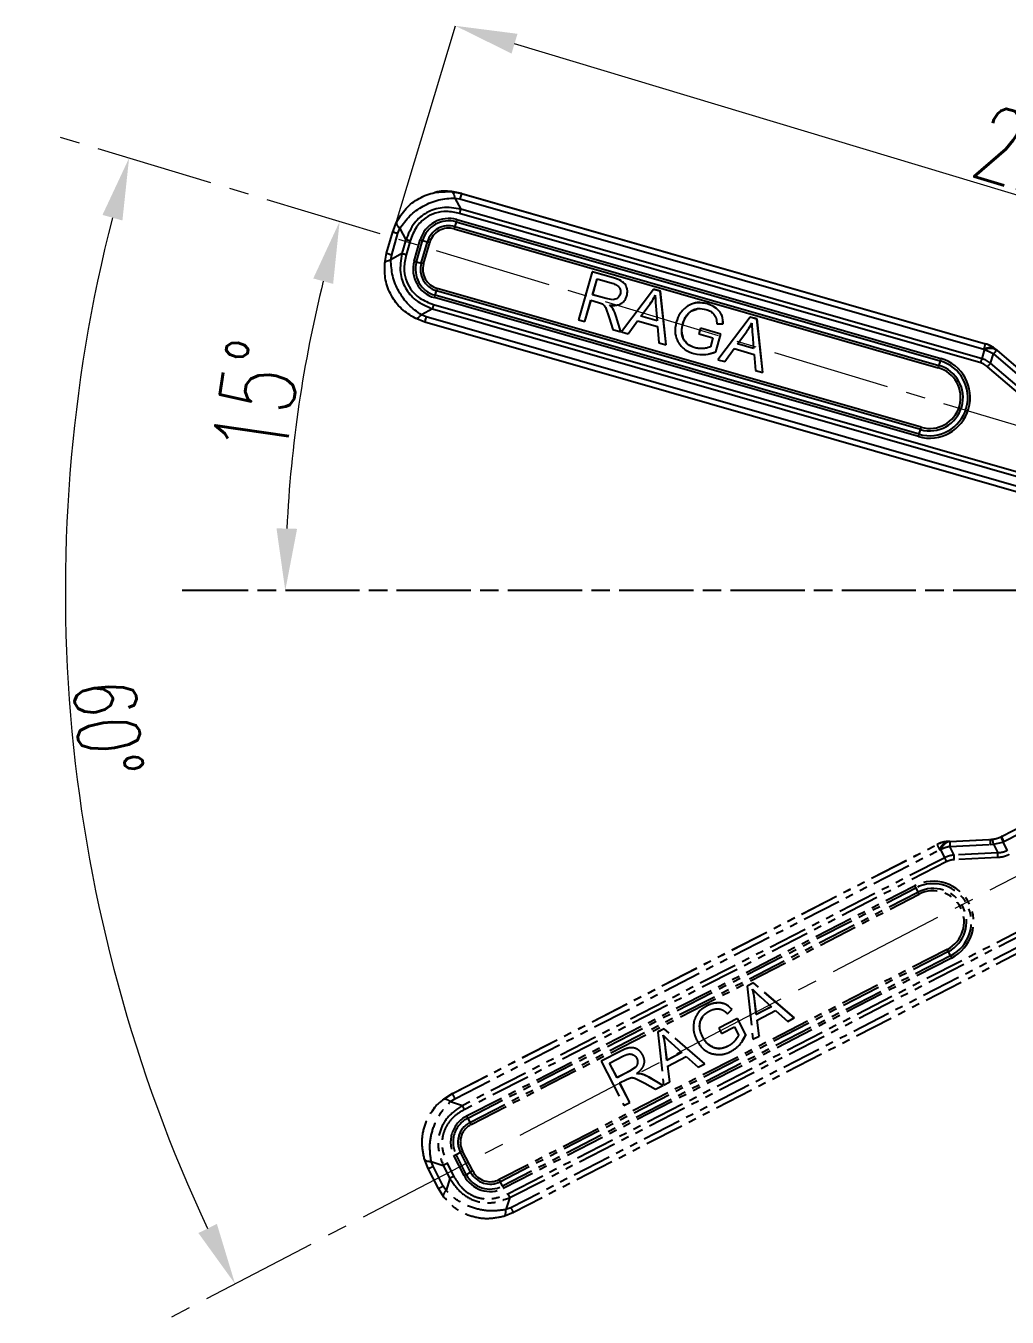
# Model space of a CAD drawing. Header units: millimetres. Extents: x 2451 to 4400, y 944 to 2322.
# Drawn here: x 3942.4 to 4101.1, y 1256 to 1464.7 of the extents above; entities that cross this region are included whole.
import ezdxf

# ---------------------------------------------------------------- set-up
doc = ezdxf.new("R2010")
doc.units = ezdxf.units.MM
for name, pattern in [('AM_ISO08W050', [18, 12, -1.5, 3, -1.5]), ('CENTER2', [28.575, 19.05, -3.175, 3.175, -3.175]), ('PHANTOM', [12.7, 6.35, -1.27, 1.27, -1.27, 1.27, -1.27])]:
    doc.linetypes.add(name, pattern=pattern)
for name, color, linetype, lineweight in [('AM_5', 3, 'Continuous', 25), ('AM_7', 4, 'AM_ISO08W050', 25), ('单点划线', 1, 'CENTER2', 13), ('标注', 3, 'Continuous', 13)]:
    doc.layers.add(name, color=color, linetype=linetype, lineweight=lineweight)
doc.styles.add('SLDTEXTSTYLE1', font='txt.shx', dxfattribs={"width": 0.7, "bigfont": 'gbcbig.shx'})
doc.dimstyles.new('SLDDIMSTYLE12$0', dxfattribs={"dimtxt": 12, "dimasz": 10, "dimexe": 0, "dimexo": 0.0625, "dimgap": 0.875, "dimtad": 1, "dimdec": 1, "dimlfac": 1.8, "dimrnd": 1e-09, "dimzin": 12, "dimdsep": 46, "dimtxsty": 'SLDTEXTSTYLE1', "dimcen": 0.09, "dimdle": 8.16, "dimclrd": 3, "dimclre": 3, "dimadec": 0, "dimazin": 3, "dimtfac": 1, "dimtdec": 1, "dimtofl": 0, "dimtmove": 0, "dimatfit": 3, "dimfxl": 0, "dimfrac": 2, "dimtolj": 1, "dimlwd": 5, "dimlwe": 5, "dimarcsym": 0})
doc.dimstyles.new('SLDDIMSTYLE12$2', dxfattribs={"dimtxt": 12, "dimasz": 10, "dimexe": 0, "dimexo": 0.0625, "dimgap": 0.875, "dimtad": 1, "dimdec": 1, "dimlfac": 1.8, "dimrnd": 1e-09, "dimzin": 12, "dimdsep": 46, "dimtxsty": 'SLDTEXTSTYLE1', "dimcen": 0.09, "dimdle": 8.16, "dimclrd": 3, "dimclre": 3, "dimadec": 0, "dimazin": 3, "dimtfac": 1, "dimtdec": 1, "dimtofl": 0, "dimtmove": 0, "dimatfit": 3, "dimfxl": 0, "dimfrac": 2, "dimtolj": 1, "dimlwd": 5, "dimlwe": 5, "dimarcsym": 0})

# ---------------------------------------------------------------- blocks, each defined once
blk = doc.blocks.new('*D80')
at = {"layer": 'Defpoints', "color": 0, "transparency": 16777216}
for p in [(3947.82, 1446.71), (3948.95, 1381.85), (4191.23, 1373.39), (4191.23, 1373.39), (3965.94, 1255.97)]:
    blk.add_point(p, dxfattribs=at)
at = {"layer": '标注', "color": 3, "linetype": 'Continuous', "lineweight": 5, "transparency": 16777216}
blk.add_arc((4191.23, 1373.39), 242.43, 165.602, 205.1646, dxfattribs=at)
at = {"layer": '标注', "color": 3, "transparency": 16777216}
for points in [[(3954.81, 1434.12), (3958.03, 1433.22), (3959.11, 1443.31)], [(3973.31, 1271.05), (3970.32, 1269.57), (3976.25, 1261.35)]]:
    blk.add_solid(points, dxfattribs=at)
at = {"layer": '标注', "color": 0, "transparency": 16777216, "insert": (3955.72, 1351.2), "char_height": 10, "attachment_point": 5, "rotation": 275.3833, "style": 'SLDTEXTSTYLE1'}
blk.add_mtext('\\A1;60%%D', dxfattribs=at)
blk = doc.blocks.new('*D73')
at = {"layer": 'AM_5', "color": 3, "linetype": 'Continuous', "lineweight": 5, "transparency": 16777216}
blk.add_arc((4191.13, 1373.42), 206.75, 166.0098, 177.2285, dxfattribs=at)
at = {"layer": 'AM_5', "color": 3, "transparency": 16777216}
for points in [[(3988.9, 1423.85), (3992.11, 1422.97), (3993.16, 1433.05)], [(3986.28, 1383.38), (3982.95, 1383.46), (3984.37, 1373.42)]]:
    blk.add_solid(points, dxfattribs=at)
at = {"layer": 'Defpoints', "color": 0, "transparency": 16777216}
for p in [(3947.82, 1446.71), (3988.29, 1413.49), (3967.68, 1373.42), (4191.23, 1373.39), (4194.38, 1373.42)]:
    blk.add_point(p, dxfattribs=at)
at = {"layer": 'AM_5', "color": 0, "transparency": 16777216, "insert": (3979.78, 1404.56), "char_height": 12, "attachment_point": 5, "rotation": 81.6192, "style": 'SLDTEXTSTYLE1'}
blk.add_mtext('\\A1;15%%D', dxfattribs=at)
blk = doc.blocks.new('*D62')
at = {"layer": 'AM_5', "color": 3, "linetype": 'Continuous', "lineweight": 5, "transparency": 16777216}
for p, q in [((4001.86, 1431.43), (4011.88, 1464.68)), ((4191.91, 1410.45), (4021.45, 1461.79))]:
    blk.add_line(p, q, dxfattribs=at)
at = {"layer": 'AM_5', "color": 3, "lineweight": 5, "transparency": 16777216}
blk.add_line((4191.21, 1373.44), (4201.49, 1407.57), dxfattribs=at)
at = {"layer": 'AM_5', "color": 3, "transparency": 16777216}
for points in [[(4021.93, 1463.39), (4020.97, 1460.2), (4011.88, 1464.68)], [(4192.39, 1412.05), (4191.43, 1408.86), (4201.49, 1407.57)]]:
    blk.add_solid(points, dxfattribs=at)
at = {"layer": 'Defpoints', "color": 0, "transparency": 16777216}
for p in [(4011.88, 1464.68), (4001.84, 1431.37), (4191.19, 1373.38)]:
    blk.add_point(p, dxfattribs=at)
at = {"layer": 'AM_5', "color": 0, "transparency": 16777216, "insert": (4106.84, 1443.26), "char_height": 12, "attachment_point": 5, "rotation": 343.2384, "style": 'SLDTEXTSTYLE1'}
blk.add_mtext('\\A1;225', dxfattribs=at)

msp = doc.modelspace()

# ---------------------------------------------------------------- linework, layer by layer
at = {"color": 7, "linetype": 'Continuous', "lineweight": 25}
for p, q in [((4008.542, 1437.722), (4008.509, 1437.715)), ((4011.26, 1437.877), (4012.888, 1437.569)), ((4012.911, 1437.574), (4011.286, 1437.882)), ((4011.798, 1436.852), (4012.776, 1435.049)), ((4011.798, 1436.852), (4012.613, 1436.698)), ((4012.613, 1436.698), (4097.328, 1412.404)), ((4012.911, 1437.574), (4012.888, 1437.569)), ((4012.888, 1437.569), (4097.602, 1413.275)), ((4012.911, 1437.574), (4097.626, 1413.28)), ((4096.859, 1410.186), (4012.574, 1434.356)), ((4097.061, 1410.879), (4012.776, 1435.049)), ((4001.755, 1431.398), (4002.355, 1432.94)), ((4002.594, 1431.145), (4002.893, 1431.915)), ((4002.893, 1431.915), (4003.87, 1430.113)), ((4011.688, 1431.863), (4089.98, 1409.412)), ((4011.995, 1432.984), (4011.794, 1432.238)), ((4011.794, 1432.238), (4090.085, 1409.786)), ((4011.995, 1432.984), (4090.286, 1410.533)), ((4012.1, 1433.358), (4090.391, 1410.907)), ((4000.763, 1427.938), (4001.755, 1431.398)), ((4001.602, 1427.684), (4002.594, 1431.145)), ((4003.87, 1430.113), (4003.226, 1427.864)), ((4004.559, 1429.914), (4003.914, 1427.664)), ((4005.221, 1426.634), (4006.213, 1430.095)), ((4005.598, 1426.527), (4006.59, 1429.988)), ((4006.36, 1426.315), (4007.353, 1429.776)), ((4006.59, 1429.988), (4007.353, 1429.776)), ((4006.737, 1426.208), (4007.729, 1429.669)), ((4000.454, 1426.312), (4000.763, 1427.938)), ((4003.226, 1427.864), (4001.447, 1426.871)), ((4001.447, 1426.871), (4001.602, 1427.684)), ((4005.598, 1426.527), (4006.36, 1426.315)), ((4034.024, 1424.923), (4031.804, 1417.179)), ((4034.042, 1424.926), (4034.024, 1424.923)), ((4037.449, 1423.94), (4034.024, 1424.923)), ((4037.467, 1423.944), (4034.042, 1424.926)), ((4034.07, 1421.219), (4034.804, 1423.779)), ((4034.088, 1421.223), (4034.82, 1423.775)), ((4034.804, 1423.779), (4037.248, 1423.078)), ((4037.467, 1423.944), (4037.449, 1423.94)), ((4038.663, 1423.493), (4038.645, 1423.489)), ((4008.594, 1421.122), (4008.822, 1421.874)), ((4087.113, 1399.423), (4008.822, 1421.874)), ((4087.223, 1399.798), (4008.932, 1422.249)), ((4043.927, 1422.088), (4038.736, 1415.197)), ((4043.945, 1422.092), (4043.927, 1422.088)), ((4045.03, 1421.772), (4043.927, 1422.088)), ((4045.048, 1421.776), (4043.945, 1422.092)), ((4045.048, 1421.776), (4045.03, 1421.772)), ((4045.967, 1413.123), (4045.03, 1421.772)), ((4045.985, 1413.127), (4045.048, 1421.776)), ((4008.357, 1419.649), (4110.423, 1390.38)), ((4086.775, 1398.295), (4008.484, 1420.747)), ((4086.885, 1398.67), (4008.594, 1421.122)), ((4032.828, 1416.885), (4033.814, 1420.327)), ((4032.846, 1416.889), (4033.83, 1420.323)), ((4033.814, 1420.327), (4035.007, 1419.985)), ((4034.088, 1421.223), (4034.07, 1421.219)), ((4036.277, 1420.586), (4034.07, 1421.219)), ((4036.294, 1420.59), (4034.088, 1421.223)), ((4035.007, 1419.985), (4035.654, 1419.734)), ((4036.294, 1420.59), (4036.277, 1420.586)), ((4037.362, 1420.404), (4036.277, 1420.586)), ((4038.1, 1419.563), (4038.118, 1419.567)), ((4041.876, 1417.741), (4043.381, 1419.766)), ((4041.893, 1417.745), (4043.399, 1419.769)), ((4043.399, 1419.769), (4043.381, 1419.766)), ((4044.304, 1419.358), (4044.504, 1416.987)), ((4050.554, 1419.854), (4050.537, 1419.85)), ((4052.664, 1419.729), (4052.646, 1419.725)), ((4006.934, 1416.806), (4005.391, 1417.406)), ((4008.162, 1418.958), (4006.383, 1417.965)), ((4007.155, 1417.665), (4006.383, 1417.965)), ((4109.826, 1388.222), (4007.155, 1417.665)), ((4008.162, 1418.958), (4110.228, 1389.689)), ((4031.804, 1417.179), (4032.828, 1416.885)), ((4036.136, 1419.185), (4036.774, 1417.502)), ((4036.774, 1417.502), (4037.335, 1415.593)), ((4037.895, 1417.726), (4037.877, 1417.722)), ((4038.623, 1415.223), (4037.877, 1417.722)), ((4038.641, 1415.227), (4037.895, 1417.726)), ((4041.893, 1417.745), (4041.876, 1417.741)), ((4044.504, 1416.987), (4041.876, 1417.741)), ((4044.503, 1416.997), (4041.893, 1417.745)), ((4050.107, 1418.624), (4050.089, 1418.62)), ((4050.107, 1418.624), (4050.917, 1418.873)), ((4059.545, 1417.609), (4054.354, 1410.718)), ((4054.571, 1418.575), (4054.553, 1418.571)), ((4059.563, 1417.613), (4059.545, 1417.609)), ((4060.649, 1417.293), (4059.545, 1417.609)), ((4060.667, 1417.297), (4059.563, 1417.613)), ((4060.667, 1417.297), (4060.649, 1417.293)), ((4061.585, 1408.645), (4060.649, 1417.293)), ((4061.603, 1408.648), (4060.667, 1417.297)), ((4109.605, 1387.363), (4006.934, 1416.806)), ((4032.846, 1416.889), (4032.828, 1416.885)), ((4037.335, 1415.593), (4038.623, 1415.223)), ((4038.641, 1415.227), (4038.623, 1415.223)), ((4038.736, 1415.197), (4039.818, 1414.887)), ((4039.818, 1414.887), (4041.346, 1416.99)), ((4039.835, 1414.891), (4041.359, 1416.987)), ((4041.346, 1416.99), (4044.576, 1416.064)), ((4044.576, 1416.064), (4044.811, 1413.455)), ((4048.704, 1416.575), (4048.686, 1416.571)), ((4051.532, 1415.8), (4051.272, 1414.892)), ((4051.55, 1415.804), (4051.532, 1415.8)), ((4054.805, 1414.862), (4051.532, 1415.8)), ((4054.823, 1414.866), (4051.55, 1415.804)), ((4054.153, 1416.534), (4055.156, 1416.526)), ((4055.174, 1416.53), (4055.156, 1416.526)), ((4057.494, 1413.262), (4059, 1415.287)), ((4057.512, 1413.266), (4059.017, 1415.291)), ((4059.017, 1415.291), (4059, 1415.287)), ((4039.835, 1414.891), (4039.818, 1414.887)), ((4044.811, 1413.455), (4045.967, 1413.123)), ((4045.985, 1413.127), (4045.967, 1413.123)), ((4048.798, 1414.061), (4048.78, 1414.057)), ((4051.272, 1414.892), (4053.542, 1414.241)), ((4053.542, 1414.241), (4053.127, 1412.795)), ((4053.983, 1411.996), (4054.805, 1414.862)), ((4054.001, 1411.999), (4054.823, 1414.866)), ((4054.823, 1414.866), (4054.805, 1414.862)), ((4057.512, 1413.266), (4057.494, 1413.262)), ((4060.122, 1412.509), (4057.494, 1413.262)), ((4060.121, 1412.518), (4057.512, 1413.266)), ((4059.922, 1414.879), (4060.122, 1412.509)), ((4097.602, 1413.275), (4097.626, 1413.28)), ((4050.666, 1412.641), (4050.648, 1412.638)), ((4052.177, 1412.551), (4052.159, 1412.547)), ((4052.651, 1412.64), (4052.177, 1412.551)), ((4052.859, 1411.635), (4052.877, 1411.639)), ((4052.864, 1411.686), (4054.001, 1411.999)), ((4054.001, 1411.999), (4053.983, 1411.996)), ((4055.436, 1410.408), (4056.964, 1412.512)), ((4055.454, 1410.412), (4056.977, 1412.508)), ((4056.964, 1412.512), (4060.194, 1411.585)), ((4060.194, 1411.585), (4060.429, 1408.976)), ((4097.061, 1410.879), (4097.479, 1412.274)), ((4097.328, 1412.404), (4097.479, 1412.274)), ((4098.454, 1410.152), (4098.9, 1411.642)), ((4098.9, 1411.642), (4103.877, 1407.396)), ((4099.282, 1412.373), (4099.306, 1412.378)), ((4099.282, 1412.373), (4099.433, 1412.243)), ((4099.444, 1412.262), (4099.291, 1412.391)), ((4099.306, 1412.378), (4099.459, 1412.249)), ((4099.433, 1412.243), (4104.41, 1407.998)), ((4099.459, 1412.249), (4104.437, 1408.003)), ((4054.354, 1410.718), (4055.436, 1410.408)), ((4055.454, 1410.412), (4055.436, 1410.408)), ((4060.429, 1408.976), (4061.585, 1408.645)), ((4090.286, 1410.533), (4090.085, 1409.786)), ((4103.335, 1405.007), (4097.967, 1409.586)), ((4103.821, 1405.574), (4098.454, 1410.152)), ((4061.603, 1408.648), (4061.585, 1408.645)), ((4086.885, 1398.67), (4087.113, 1399.423))]:
    msp.add_line(p, q, dxfattribs=at)
at = {"color": 7, "linetype": 'PHANTOM', "lineweight": 25}
for p, q in [((4100.209, 1333.655), (4108.052, 1337.682)), ((4100.223, 1333.675), (4108.066, 1337.703)), ((4100.605, 1332.832), (4108.448, 1336.859)), ((4100.224, 1333.676), (4100.141, 1333.634)), ((4100.142, 1333.635), (4100.223, 1333.675)), ((4100.209, 1333.655), (4100.223, 1333.675)), ((4011.393, 1292.097), (4089.79, 1332.352)), ((4011.406, 1292.116), (4089.804, 1332.372)), ((4089.79, 1332.352), (4089.804, 1332.372)), ((4091.827, 1332.874), (4091.627, 1332.863)), ((4091.633, 1332.844), (4091.646, 1332.864)), ((4091.633, 1332.844), (4091.832, 1332.853)), ((4091.646, 1332.864), (4091.847, 1332.875)), ((4091.832, 1332.853), (4098.366, 1333.163)), ((4091.847, 1332.875), (4098.382, 1333.184)), ((4091.854, 1332.049), (4098.389, 1332.359)), ((4092.548, 1330.657), (4091.854, 1332.049)), ((4098.366, 1333.163), (4098.382, 1333.184)), ((4098.382, 1333.184), (4098.634, 1333.203)), ((4098.389, 1332.359), (4098.894, 1332.397)), ((4098.894, 1332.397), (4100.442, 1332.751)), ((4098.894, 1332.397), (4099.595, 1330.992)), ((4100.442, 1332.751), (4100.605, 1332.832)), ((4100.442, 1332.751), (4101.13, 1331.371)), ((4011.788, 1291.273), (4090.186, 1331.529)), ((4091.035, 1330.234), (4013.035, 1290.183)), ((4091.362, 1329.591), (4013.362, 1289.539)), ((4090.186, 1331.529), (4090.385, 1331.538)), ((4091.035, 1330.234), (4090.385, 1331.538)), ((4099.595, 1330.992), (4092.548, 1330.657)), ((4099.628, 1330.246), (4092.581, 1329.912)), ((4013.7, 1288.487), (4086.153, 1325.691)), ((4013.879, 1288.142), (4086.332, 1325.346)), ((4086.332, 1325.346), (4086.696, 1324.664)), ((4014.243, 1287.46), (4086.696, 1324.664)), ((4014.422, 1287.116), (4086.875, 1324.319)), ((4020.351, 1275.929), (4114.806, 1324.43)), ((4020.682, 1275.292), (4115.137, 1323.793)), ((4115.848, 1322.449), (4020.833, 1273.66)), ((4116.275, 1321.671), (4021.259, 1272.882)), ((4091.444, 1315.422), (4018.991, 1278.218)), ((4091.621, 1315.073), (4019.168, 1277.87)), ((4091.969, 1314.369), (4091.621, 1315.073)), ((4091.969, 1314.369), (4019.516, 1277.165)), ((4092.146, 1314.02), (4019.693, 1276.817)), ((4060.094, 1309.995), (4059.073, 1309.47)), ((4059.084, 1309.485), (4059.073, 1309.47)), ((4059.073, 1309.47), (4060.003, 1300.892)), ((4060.105, 1310.01), (4059.084, 1309.485)), ((4060.105, 1310.01), (4060.094, 1309.995)), ((4066.695, 1304.329), (4060.094, 1309.995)), ((4066.706, 1304.344), (4060.105, 1310.01)), ((4054.786, 1306.77), (4054.775, 1306.755)), ((4060.275, 1307.418), (4060.265, 1307.403)), ((4060.552, 1304.896), (4060.265, 1307.403)), ((4060.562, 1304.911), (4060.275, 1307.418)), ((4061.216, 1307.737), (4062.985, 1306.145)), ((4050.981, 1304.955), (4050.971, 1304.94)), ((4051.496, 1303.751), (4051.917, 1304.487)), ((4052.605, 1306.307), (4052.595, 1306.292)), ((4055.878, 1304.996), (4056.614, 1305.677)), ((4056.625, 1305.692), (4056.614, 1305.677)), ((4062.985, 1306.145), (4060.552, 1304.896)), ((4060.562, 1304.911), (4060.552, 1304.896)), ((4062.978, 1306.152), (4060.562, 1304.911)), ((4060.68, 1303.987), (4063.669, 1305.522)), ((4063.669, 1305.522), (4065.625, 1303.779)), ((4045.641, 1302.573), (4044.62, 1302.049)), ((4045.651, 1302.588), (4044.63, 1302.064)), ((4045.651, 1302.588), (4045.641, 1302.573)), ((4052.242, 1296.907), (4045.641, 1302.573)), ((4052.252, 1296.922), (4045.651, 1302.588)), ((4051.496, 1303.751), (4051.486, 1303.736)), ((4057.497, 1304.223), (4054.468, 1302.668)), ((4054.479, 1302.683), (4054.468, 1302.668)), ((4054.468, 1302.668), (4054.9, 1301.827)), ((4057.507, 1304.238), (4054.479, 1302.683)), ((4054.9, 1301.827), (4057, 1302.906)), ((4057, 1302.906), (4057.688, 1301.568)), ((4057.507, 1304.238), (4057.497, 1304.223)), ((4058.859, 1301.57), (4057.497, 1304.223)), ((4058.869, 1301.585), (4057.507, 1304.238)), ((4061.005, 1301.407), (4060.68, 1303.987)), ((4061.015, 1301.422), (4060.691, 1303.993)), ((4065.625, 1303.779), (4066.695, 1304.329)), ((4066.706, 1304.344), (4066.695, 1304.329)), ((4044.63, 1302.064), (4044.62, 1302.049)), ((4044.62, 1302.049), (4045.55, 1293.471)), ((4046.763, 1300.316), (4048.531, 1298.724)), ((4051.876, 1301.297), (4051.865, 1301.282)), ((4057.162, 1300.739), (4057.151, 1300.724)), ((4057.447, 1301.129), (4057.162, 1300.739)), ((4058.255, 1300.579), (4058.869, 1301.585)), ((4058.286, 1300.539), (4058.297, 1300.554)), ((4058.869, 1301.585), (4058.859, 1301.57)), ((4060.003, 1300.892), (4061.005, 1301.407)), ((4061.015, 1301.422), (4061.005, 1301.407)), ((4038.629, 1298.966), (4035.459, 1297.339)), ((4038.639, 1298.981), (4035.469, 1297.354)), ((4036.81, 1297.039), (4039.072, 1298.2)), ((4038.639, 1298.981), (4038.629, 1298.966)), ((4039.82, 1299.47), (4039.81, 1299.455)), ((4045.822, 1299.996), (4045.811, 1299.981)), ((4046.098, 1297.475), (4045.811, 1299.981)), ((4046.109, 1297.49), (4045.822, 1299.996)), ((4048.531, 1298.724), (4046.098, 1297.475)), ((4048.524, 1298.73), (4046.109, 1297.49)), ((4053.665, 1299.529), (4053.654, 1299.514)), ((4055.998, 1299.772), (4055.988, 1299.757)), ((4035.469, 1297.354), (4035.459, 1297.339)), ((4035.459, 1297.339), (4039.139, 1290.173)), ((4038.027, 1294.67), (4036.81, 1297.039)), ((4038.037, 1294.685), (4036.825, 1297.046)), ((4040.985, 1296.328), (4040.069, 1295.718)), ((4042.099, 1296.22), (4042.109, 1296.235)), ((4046.109, 1297.49), (4046.098, 1297.475)), ((4046.226, 1296.565), (4049.215, 1298.1)), ((4046.551, 1293.985), (4046.226, 1296.565)), ((4046.561, 1294), (4046.238, 1296.571)), ((4049.215, 1298.1), (4051.172, 1296.358)), ((4051.172, 1296.358), (4052.242, 1296.907)), ((4052.252, 1296.922), (4052.242, 1296.907)), ((4040.069, 1295.718), (4038.027, 1294.67)), ((4038.037, 1294.685), (4038.027, 1294.67)), ((4040.079, 1295.733), (4038.037, 1294.685)), ((4038.451, 1293.844), (4039.555, 1294.411)), ((4039.555, 1294.411), (4040.198, 1294.671)), ((4040.079, 1295.733), (4040.069, 1295.718)), ((4040.925, 1294.6), (4042.543, 1293.809)), ((4043.206, 1294.74), (4043.196, 1294.725)), ((4045.45, 1293.413), (4043.196, 1294.725)), ((4045.46, 1293.428), (4043.206, 1294.74)), ((4045.55, 1293.471), (4046.551, 1293.985)), ((4046.561, 1294), (4046.551, 1293.985)), ((4009.995, 1291.207), (4011.392, 1292.096)), ((4011.406, 1292.116), (4010.01, 1291.229)), ((4011.406, 1292.116), (4011.392, 1292.096)), ((4040.086, 1290.659), (4038.451, 1293.844)), ((4040.097, 1290.674), (4038.465, 1293.851)), ((4042.543, 1293.809), (4044.258, 1292.801)), ((4044.258, 1292.801), (4045.45, 1293.413)), ((4045.46, 1293.428), (4045.45, 1293.413)), ((4011.089, 1290.828), (4011.788, 1291.273)), ((4011.089, 1290.828), (4013.035, 1290.183)), ((4039.139, 1290.173), (4040.086, 1290.659)), ((4040.097, 1290.674), (4040.086, 1290.659)), ((4008.118, 1289.234), (4008.099, 1289.207)), ((4013.879, 1288.142), (4014.243, 1287.46)), ((4007.497, 1279.979), (4006.879, 1281.514)), ((4013.284, 1278.877), (4011.64, 1282.079)), ((4011.988, 1282.259), (4012.689, 1282.626)), ((4013.632, 1279.057), (4011.988, 1282.259)), ((4014.334, 1279.424), (4012.689, 1282.626)), ((4014.681, 1279.604), (4013.037, 1282.806)), ((4009.142, 1276.777), (4007.497, 1279.979)), ((4007.973, 1281.135), (4009.919, 1280.489)), ((4008.282, 1280.368), (4007.973, 1281.135)), ((4009.927, 1277.165), (4008.282, 1280.368)), ((4009.919, 1280.489), (4010.988, 1278.408)), ((4010.558, 1280.815), (4011.627, 1278.734)), ((4013.632, 1279.057), (4014.334, 1279.424)), ((4010.988, 1278.408), (4010.37, 1276.466)), ((4019.516, 1277.165), (4019.168, 1277.87)), ((4010.029, 1275.38), (4009.142, 1276.777)), ((4010.37, 1276.466), (4009.927, 1277.165)), ((4020.682, 1275.292), (4020.064, 1273.35)), ((4020.833, 1273.66), (4020.064, 1273.35)), ((4021.259, 1272.882), (4019.723, 1272.264))]:
    msp.add_line(p, q, dxfattribs=at)
at = {"color": 7, "linetype": 'Continuous', "lineweight": 25}
for centre, radius, start, end in [((4010.788, 1428.783), 4.759, 73.99917, 164.00247), ((4010.79, 1428.783), 4.37, 73.99917, 164.00247), ((4010.804, 1428.786), 3.59, 73.99917, 164.00247), ((4010.806, 1428.787), 3.201, 73.99917, 164.00247), ((3983.633, 1439.952), 29.199, 343.91719, 344.67981), ((4040.154, 1425.27), 29.197, 163.9172, 164.67984), ((4021.68, 1483.878), 55.963, 253.95603, 254.35706), ((3992.262, 1375.882), 55.967, 73.95602, 74.35704), ((4009.796, 1425.322), 4.76, 164.00083, 253.99752), ((4020.688, 1480.418), 55.963, 253.95603, 254.35706), ((4009.799, 1425.323), 4.37, 164.00075, 253.99756), ((4009.812, 1425.326), 3.591, 164.00075, 253.99757), ((3991.269, 1372.422), 55.967, 73.95602, 74.35704), ((4009.814, 1425.326), 3.201, 164.00056, 253.99766), ((3980.357, 1430.398), 29.714, 343.32882, 344.08236), ((4037.059, 1412.598), 29.714, 163.32881, 164.08236), ((4109.869, 1408.925), 13.015, 160.47239, 164.49357), ((4096.362, 1408.95), 4.5, 49.53467, 73.99864), ((4096.386, 1408.955), 4.5, 49.53467, 73.99864), ((4088.583, 1404.601), 6.56, 254.00246, 74), ((4118.446, 1402.818), 29.198, 163.91719, 164.67983), ((4098.278, 1410.725), 1.93, 58.66161, 119.51448), ((4098.43, 1410.595), 1.93, 58.66153, 119.51425), ((4095.954, 1406.937), 5.55, 57.94933, 74.06129), ((4111.136, 1401.323), 16.006, 136.98242, 139.86093), ((4088.585, 1404.601), 6.17, 254.00238, 74.00008), ((4088.599, 1404.604), 5.391, 254.00253, 73.99993), ((4088.601, 1404.605), 5.001, 254.00255, 73.99991), ((4061.924, 1417.501), 29.198, 343.91719, 344.67983), ((4115.349, 1390.147), 29.713, 163.32879, 164.08235), ((4058.648, 1407.947), 29.715, 343.32883, 344.08237)]:
    msp.add_arc(centre, radius, start, end, dxfattribs=at)
at = {"color": 7, "linetype": 'PHANTOM', "lineweight": 25}
for centre, radius, start, end in [((4112.131, 1338.877), 13.015, 203.65317, 207.67445), ((4091.846, 1328.349), 4.5, 92.71551, 117.17948), ((4101.712, 1337.574), 13.015, 203.65323, 207.67441), ((4091.86, 1328.369), 4.5, 92.71551, 117.17948), ((4092.029, 1330.955), 1.93, 101.84245, 162.69532), ((4092.228, 1330.964), 1.93, 101.84237, 162.69509), ((4092.926, 1326.603), 5.55, 101.13017, 117.24213), ((4107.838, 1332.898), 16.006, 180.16327, 183.04177), ((4114.372, 1333.208), 16.006, 180.16315, 183.04177), ((4089.149, 1319.855), 6.56, 297.1833, 117.18084), ((4112.146, 1338.991), 29.198, 207.09803, 207.86067), ((4089.151, 1319.857), 6.17, 297.18322, 117.18092), ((4089.158, 1319.868), 5.391, 297.18337, 117.18077), ((4060.883, 1311.019), 29.198, 27.09803, 27.86067), ((4089.16, 1319.87), 5.001, 297.18339, 117.18075), ((4065.031, 1301.81), 29.715, 26.50967, 27.26321), ((4118.558, 1327.631), 29.713, 206.50963, 207.26319), ((4015.874, 1284.253), 4.759, 117.18001, 207.18331), ((4015.875, 1284.255), 4.37, 117.18001, 207.18331), ((4039.691, 1301.787), 29.197, 207.09805, 207.86068), ((4015.883, 1284.266), 3.59, 117.18001, 207.18331), ((4015.884, 1284.268), 3.201, 117.18001, 207.18331), ((3988.429, 1273.815), 29.199, 27.09803, 27.86065), ((3986.114, 1331.882), 55.963, 297.13687, 297.5379), ((4038.564, 1233), 55.967, 117.13686, 117.53788), ((4040.209, 1229.798), 55.967, 117.13686, 117.53788), ((4017.528, 1281.064), 3.591, 207.18159, 297.17841), ((4017.529, 1281.066), 3.201, 207.1814, 297.1785), ((3987.759, 1328.679), 55.963, 297.13687, 297.5379), ((4017.519, 1281.051), 4.76, 207.18167, 297.17837), ((4017.52, 1281.053), 4.37, 207.18159, 297.1784), ((3992.578, 1264.607), 29.714, 26.50966, 27.2632), ((4046.106, 1290.428), 29.714, 206.50966, 207.26321)]:
    msp.add_arc(centre, radius, start, end, dxfattribs=at)
at = {"color": 7, "linetype": 'Continuous', "lineweight": 25}
for points, knots in [([(4011.286, 1437.882), (4010.363, 1437.963), (4009.422, 1438.045), (4008.56, 1437.721), (4008.543, 1437.715)], [0, 0, 0, 0, 0.9811751, 1, 1, 1, 1]), ([(4002.355, 1432.94), (4002.828, 1433.713), (4003.77, 1435.253), (4005.98, 1436.894), (4008.544, 1437.899), (4010.352, 1437.884), (4011.26, 1437.877)], [0, 0, 0, 0, 0.2509207, 0.5000162, 0.7490448, 1, 1, 1, 1]), ([(4002.893, 1431.915), (4003.398, 1432.627), (4004.405, 1434.044), (4006.641, 1435.634), (4009.179, 1436.69), (4010.923, 1436.798), (4011.798, 1436.852)], [0, 0, 0, 0, 0.2509209, 0.5000162, 0.7490448, 1, 1, 1, 1]), ([(4011.26, 1437.877), (4011.37, 1437.821), (4011.59, 1437.71), (4011.729, 1437.138), (4011.798, 1436.852)], [0, 0, 0, 0, 0.5000005, 1, 1, 1, 1]), ([(4012.776, 1435.049), (4011.758, 1435.214), (4009.873, 1435.519), (4007.174, 1434.629), (4005.002, 1432.81), (4004.266, 1431.056), (4003.87, 1430.113)], [0, 0, 0, 0, 0.2702915, 0.5008839, 0.7316205, 1, 1, 1, 1]), ([(4012.574, 1434.356), (4011.87, 1434.506), (4010.56, 1434.785), (4008.639, 1434.499), (4006.92, 1433.666), (4005.393, 1432.135), (4004.851, 1430.692), (4004.559, 1429.914)], [0, 0, 0, 0, 0.2085412, 0.3881399, 0.5544367, 0.759769, 1, 1, 1, 1]), ([(4002.355, 1432.94), (4002.335, 1432.814), (4002.296, 1432.56), (4002.693, 1432.131), (4002.893, 1431.915)], [0, 0, 0, 0, 0.49686735, 1, 1, 1, 1]), ([(4003.226, 1427.864), (4003.061, 1426.845), (4002.755, 1424.959), (4003.646, 1422.26), (4005.466, 1420.089), (4007.219, 1419.353), (4008.162, 1418.958)], [0, 0, 0, 0, 0.2705363, 0.5011773, 0.7319034, 1, 1, 1, 1]), ([(4003.914, 1427.664), (4003.764, 1426.96), (4003.485, 1425.649), (4003.772, 1423.728), (4004.606, 1422.008), (4006.136, 1420.482), (4007.579, 1419.941), (4008.357, 1419.649)], [0, 0, 0, 0, 0.20872371, 0.38836947, 0.55468562, 0.75997191, 1, 1, 1, 1]), ([(4005.391, 1417.406), (4004.617, 1417.88), (4003.074, 1418.824), (4001.433, 1421.034), (4000.428, 1423.597), (4000.446, 1425.405), (4000.454, 1426.312)], [0, 0, 0, 0, 0.2509467, 0.4999848, 0.7490685, 1, 1, 1, 1]), ([(4000.454, 1426.312), (4000.504, 1426.426), (4000.603, 1426.653), (4001.166, 1426.798), (4001.447, 1426.871)], [0, 0, 0, 0, 0.50000085, 1, 1, 1, 1]), ([(4006.383, 1417.965), (4005.669, 1418.473), (4004.245, 1419.484), (4002.652, 1421.721), (4001.599, 1424.257), (4001.498, 1425.998), (4001.447, 1426.871)], [0, 0, 0, 0, 0.2509467, 0.4999847, 0.7490684, 1, 1, 1, 1]), ([(4038.645, 1423.489), (4038.456, 1423.577), (4038.069, 1423.758), (4037.659, 1423.878), (4037.449, 1423.94)], [0, 0, 0, 0, 0.4889255, 1, 1, 1, 1]), ([(4038.663, 1423.493), (4038.474, 1423.581), (4038.087, 1423.762), (4037.677, 1423.882), (4037.467, 1423.944)], [0, 0, 0, 0, 0.4889255, 1, 1, 1, 1]), ([(4039.318, 1422.911), (4039.209, 1423.038), (4039.014, 1423.265), (4038.758, 1423.42), (4038.645, 1423.489)], [0, 0, 0, 0, 0.5575462, 1, 1, 1, 1]), ([(4037.248, 1423.078), (4037.495, 1422.995), (4037.854, 1422.873), (4038.249, 1422.589), (4038.373, 1422.407), (4038.431, 1422.322)], [0, 0, 0, 0, 0.5431864, 0.7867589, 1, 1, 1, 1]), ([(4038.553, 1421.333), (4038.505, 1421.203), (4038.409, 1420.944), (4038.202, 1420.76), (4038.1, 1420.669)], [0, 0, 0, 0, 0.5017512, 1, 1, 1, 1]), ([(4038.431, 1422.322), (4038.5, 1422.161), (4038.602, 1421.924), (4038.609, 1421.579), (4038.571, 1421.416), (4038.553, 1421.333)], [0, 0, 0, 0, 0.508701, 0.7517829, 1, 1, 1, 1]), ([(4039.673, 1422.052), (4039.635, 1422.229), (4039.569, 1422.538), (4039.393, 1422.8), (4039.318, 1422.911)], [0, 0, 0, 0, 0.5738958, 1, 1, 1, 1]), ([(4039.61, 1421.036), (4039.652, 1421.226), (4039.727, 1421.562), (4039.689, 1421.903), (4039.673, 1422.052)], [0, 0, 0, 0, 0.5655054, 1, 1, 1, 1]), ([(4035.654, 1419.734), (4035.734, 1419.67), (4035.927, 1419.517), (4036.059, 1419.308), (4036.136, 1419.185)], [0, 0, 0, 0, 0.4142729, 1, 1, 1, 1]), ([(4036.823, 1419.544), (4037.085, 1419.519), (4037.57, 1419.472), (4038.257, 1419.572), (4038.86, 1419.841), (4039.357, 1420.339), (4039.523, 1420.796), (4039.61, 1421.036)], [0, 0, 0, 0, 0.2248507, 0.4169148, 0.5876668, 0.7832367, 1, 1, 1, 1]), ([(4037.877, 1417.722), (4037.738, 1418.156), (4037.516, 1418.845), (4037.011, 1419.355), (4036.823, 1419.544)], [0, 0, 0, 0, 0.628575, 1, 1, 1, 1]), ([(4037.895, 1417.726), (4037.756, 1418.16), (4037.534, 1418.849), (4037.029, 1419.359), (4036.841, 1419.548)], [0, 0, 0, 0, 0.628575, 1, 1, 1, 1]), ([(4038.1, 1420.669), (4037.987, 1420.596), (4037.762, 1420.449), (4037.495, 1420.419), (4037.362, 1420.404)], [0, 0, 0, 0, 0.50112496, 1, 1, 1, 1]), ([(4043.381, 1419.766), (4043.546, 1420.003), (4043.851, 1420.44), (4044.098, 1420.911), (4044.212, 1421.127)], [0, 0, 0, 0, 0.5419592, 1, 1, 1, 1]), ([(4043.399, 1419.769), (4043.564, 1420.006), (4043.869, 1420.443), (4044.116, 1420.915), (4044.229, 1421.131)], [0, 0, 0, 0, 0.5419592, 1, 1, 1, 1]), ([(4044.212, 1421.127), (4044.219, 1420.838), (4044.234, 1420.248), (4044.28, 1419.659), (4044.304, 1419.358)], [0, 0, 0, 0, 0.4886907, 1, 1, 1, 1]), ([(4049.46, 1419.411), (4049, 1419.033), (4048.145, 1418.331), (4047.784, 1417.29), (4047.617, 1416.809)], [0, 0, 0, 0, 0.5381648, 1, 1, 1, 1]), ([(4052.646, 1419.725), (4052.317, 1419.802), (4051.69, 1419.949), (4050.571, 1419.938), (4049.876, 1419.608), (4049.46, 1419.411)], [0, 0, 0, 0, 0.308178, 0.5862676, 1, 1, 1, 1]), ([(4052.664, 1419.729), (4052.336, 1419.8), (4051.713, 1419.936), (4050.974, 1419.986), (4050.629, 1419.846), (4050.567, 1419.821)], [0, 0, 0, 0, 0.4764978, 0.9064737, 1, 1, 1, 1]), ([(4054.553, 1418.571), (4054.259, 1418.849), (4053.706, 1419.373), (4052.984, 1419.613), (4052.646, 1419.725)], [0, 0, 0, 0, 0.5318982, 1, 1, 1, 1]), ([(4054.571, 1418.575), (4054.277, 1418.853), (4053.724, 1419.377), (4053.002, 1419.617), (4052.664, 1419.729)], [0, 0, 0, 0, 0.53189815, 1, 1, 1, 1]), ([(4005.391, 1417.406), (4005.511, 1417.39), (4005.754, 1417.359), (4006.172, 1417.762), (4006.383, 1417.965)], [0, 0, 0, 0, 0.4968674, 1, 1, 1, 1]), ([(4048.686, 1416.571), (4048.84, 1417), (4049.063, 1417.619), (4049.608, 1418.281), (4049.931, 1418.509), (4050.089, 1418.62)], [0, 0, 0, 0, 0.5344662, 0.7714045, 1, 1, 1, 1]), ([(4048.704, 1416.575), (4048.872, 1417.059), (4049.157, 1417.878), (4049.832, 1418.408), (4050.107, 1418.624)], [0, 0, 0, 0, 0.5921782, 1, 1, 1, 1]), ([(4050.089, 1418.62), (4050.258, 1418.71), (4050.597, 1418.888), (4051.391, 1419.054), (4051.994, 1418.934), (4052.407, 1418.851)], [0, 0, 0, 0, 0.2394886, 0.4785859, 1, 1, 1, 1]), ([(4052.407, 1418.851), (4052.659, 1418.763), (4053.149, 1418.592), (4053.52, 1418.23), (4053.702, 1418.054)], [0, 0, 0, 0, 0.512975, 1, 1, 1, 1]), ([(4053.702, 1418.054), (4053.777, 1417.954), (4053.931, 1417.752), (4054.136, 1417.243), (4054.146, 1416.824), (4054.153, 1416.534)], [0, 0, 0, 0, 0.23103556, 0.46846759, 1, 1, 1, 1]), ([(4055.156, 1416.526), (4055.152, 1416.96), (4055.144, 1417.705), (4054.728, 1418.315), (4054.553, 1418.571)], [0, 0, 0, 0, 0.5814657, 1, 1, 1, 1]), ([(4055.174, 1416.53), (4055.17, 1416.963), (4055.162, 1417.709), (4054.745, 1418.319), (4054.571, 1418.575)], [0, 0, 0, 0, 0.5814657, 1, 1, 1, 1]), ([(4047.617, 1416.809), (4047.485, 1416.171), (4047.257, 1415.072), (4047.689, 1414.046), (4047.871, 1413.615)], [0, 0, 0, 0, 0.5794862, 1, 1, 1, 1]), ([(4048.78, 1414.057), (4048.706, 1414.237), (4048.552, 1414.603), (4048.444, 1415.465), (4048.587, 1416.117), (4048.686, 1416.571)], [0, 0, 0, 0, 0.2264152, 0.4626215, 1, 1, 1, 1]), ([(4048.798, 1414.061), (4048.661, 1414.494), (4048.396, 1415.325), (4048.604, 1416.17), (4048.704, 1416.575)], [0, 0, 0, 0, 0.520635, 1, 1, 1, 1]), ([(4059, 1415.287), (4059.164, 1415.524), (4059.469, 1415.961), (4059.716, 1416.432), (4059.83, 1416.648)], [0, 0, 0, 0, 0.54195929, 1, 1, 1, 1]), ([(4059.017, 1415.291), (4059.182, 1415.528), (4059.487, 1415.965), (4059.734, 1416.436), (4059.848, 1416.652)], [0, 0, 0, 0, 0.5419593, 1, 1, 1, 1]), ([(4059.83, 1416.648), (4059.837, 1416.36), (4059.852, 1415.769), (4059.898, 1415.18), (4059.922, 1414.879)], [0, 0, 0, 0, 0.4886908, 1, 1, 1, 1]), ([(4047.871, 1413.615), (4048.229, 1413.135), (4048.895, 1412.241), (4049.942, 1411.876), (4050.427, 1411.707)], [0, 0, 0, 0, 0.53725916, 1, 1, 1, 1]), ([(4050.648, 1412.638), (4050.247, 1412.787), (4049.665, 1413.004), (4049.069, 1413.564), (4048.877, 1413.893), (4048.78, 1414.057)], [0, 0, 0, 0, 0.5264104, 0.7642346, 1, 1, 1, 1]), ([(4050.666, 1412.641), (4050.212, 1412.807), (4049.435, 1413.092), (4048.985, 1413.776), (4048.798, 1414.061)], [0, 0, 0, 0, 0.5837878, 1, 1, 1, 1]), ([(4050.427, 1411.707), (4051.086, 1411.595), (4052.3, 1411.389), (4053.455, 1411.805), (4053.983, 1411.996)], [0, 0, 0, 0, 0.5424178, 1, 1, 1, 1]), ([(4052.159, 1412.547), (4051.904, 1412.52), (4051.395, 1412.467), (4050.897, 1412.581), (4050.648, 1412.638)], [0, 0, 0, 0, 0.5020846, 1, 1, 1, 1]), ([(4052.177, 1412.551), (4051.891, 1412.523), (4051.381, 1412.473), (4050.884, 1412.59), (4050.666, 1412.641)], [0, 0, 0, 0, 0.5618251, 1, 1, 1, 1]), ([(4053.127, 1412.795), (4053.015, 1412.75), (4052.704, 1412.625), (4052.372, 1412.578), (4052.159, 1412.547)], [0, 0, 0, 0, 0.3598376, 1, 1, 1, 1]), ([(4098.454, 1410.152), (4098.237, 1410.31), (4097.809, 1410.622), (4097.309, 1410.794), (4097.061, 1410.879)], [0, 0, 0, 0, 0.50495342, 1, 1, 1, 1]), ([(4097.967, 1409.586), (4097.774, 1409.732), (4097.435, 1409.99), (4097.033, 1410.127), (4096.859, 1410.186)], [0, 0, 0, 0, 0.56777287, 1, 1, 1, 1])]:
    msp.add_open_spline(points, degree=3, knots=knots, dxfattribs=at)
for points in [[(4012.888, 1437.569), (4012.872, 1437.529), (4012.84, 1437.449), (4012.688, 1436.948), (4012.613, 1436.698)], [(4012.574, 1434.356), (4012.593, 1434.423), (4012.631, 1434.557), (4012.686, 1434.747), (4012.736, 1434.918), (4012.763, 1435.005), (4012.776, 1435.049)], [(4001.755, 1431.398), (4001.79, 1431.386), (4001.858, 1431.362), (4002.348, 1431.217), (4002.594, 1431.145)], [(4004.559, 1429.914), (4004.492, 1429.933), (4004.358, 1429.971), (4004.17, 1430.026), (4004, 1430.075), (4003.914, 1430.1), (4003.87, 1430.113)], [(4000.763, 1427.938), (4000.797, 1427.926), (4000.865, 1427.901), (4001.356, 1427.757), (4001.602, 1427.684)], [(4003.914, 1427.664), (4003.847, 1427.684), (4003.714, 1427.722), (4003.525, 1427.776), (4003.355, 1427.826), (4003.269, 1427.851), (4003.226, 1427.864)], [(4008.357, 1419.649), (4008.338, 1419.582), (4008.299, 1419.449), (4008.246, 1419.259), (4008.198, 1419.089), (4008.174, 1419.001), (4008.162, 1418.958)], [(4007.155, 1417.665), (4007.088, 1417.416), (4006.953, 1416.919), (4006.941, 1416.844), (4006.934, 1416.806)], [(4096.859, 1410.186), (4096.878, 1410.253), (4096.916, 1410.387), (4096.971, 1410.576), (4097.021, 1410.748), (4097.048, 1410.835), (4097.061, 1410.879)], [(4097.967, 1409.586), (4098.015, 1409.641), (4098.109, 1409.752), (4098.243, 1409.909), (4098.364, 1410.048), (4098.424, 1410.118), (4098.454, 1410.152)]]:
    msp.add_open_spline(points, degree=3, dxfattribs=at)
at = {"color": 7, "linetype": 'PHANTOM', "lineweight": 25}
for points, knots in [([(4100.128, 1333.615), (4100.143, 1333.622), (4100.17, 1333.635), (4100.197, 1333.649), (4100.209, 1333.655)], [0, 0, 0, 0, 0.5601455, 1, 1, 1, 1]), ([(4098.366, 1333.163), (4098.414, 1333.165), (4098.498, 1333.17), (4098.582, 1333.178), (4098.619, 1333.182)], [0, 0, 0, 0, 0.5576718, 1, 1, 1, 1]), ([(4098.619, 1333.182), (4098.883, 1333.222), (4099.403, 1333.3), (4099.889, 1333.511), (4100.128, 1333.615)], [0, 0, 0, 0, 0.5083155, 1, 1, 1, 1]), ([(4098.619, 1333.182), (4098.657, 1333.147), (4098.733, 1333.077), (4098.841, 1332.624), (4098.894, 1332.397)], [0, 0, 0, 0, 0.5008043, 1, 1, 1, 1]), ([(4098.634, 1333.203), (4098.898, 1333.242), (4099.416, 1333.319), (4099.903, 1333.531), (4100.142, 1333.635)], [0, 0, 0, 0, 0.50800634, 1, 1, 1, 1]), ([(4100.128, 1333.615), (4100.131, 1333.568), (4100.137, 1333.476), (4100.34, 1332.992), (4100.442, 1332.751)], [0, 0, 0, 0, 0.5, 1, 1, 1, 1]), ([(4092.548, 1330.657), (4092.283, 1330.624), (4091.757, 1330.559), (4091.274, 1330.342), (4091.035, 1330.234)], [0, 0, 0, 0, 0.50495342, 1, 1, 1, 1]), ([(4092.581, 1329.912), (4092.34, 1329.886), (4091.917, 1329.842), (4091.529, 1329.667), (4091.362, 1329.591)], [0, 0, 0, 0, 0.56777287, 1, 1, 1, 1]), ([(4101.13, 1331.371), (4100.889, 1331.265), (4100.399, 1331.051), (4099.866, 1331.012), (4099.595, 1330.992)], [0, 0, 0, 0, 0.4914989, 1, 1, 1, 1]), ([(4101.457, 1330.727), (4101.171, 1330.6), (4100.587, 1330.341), (4099.952, 1330.278), (4099.628, 1330.246)], [0, 0, 0, 0, 0.4902935, 1, 1, 1, 1]), ([(4059.938, 1308.964), (4060.141, 1308.758), (4060.556, 1308.338), (4060.993, 1307.941), (4061.216, 1307.737)], [0, 0, 0, 0, 0.4886908, 1, 1, 1, 1]), ([(4060.265, 1307.403), (4060.223, 1307.689), (4060.146, 1308.216), (4060.004, 1308.729), (4059.938, 1308.964)], [0, 0, 0, 0, 0.54195929, 1, 1, 1, 1]), ([(4060.275, 1307.418), (4060.233, 1307.704), (4060.156, 1308.231), (4060.014, 1308.744), (4059.949, 1308.979)], [0, 0, 0, 0, 0.5419593, 1, 1, 1, 1]), ([(4054.775, 1306.755), (4054.37, 1306.757), (4053.608, 1306.76), (4052.918, 1306.441), (4052.595, 1306.292)], [0, 0, 0, 0, 0.5318982, 1, 1, 1, 1]), ([(4054.786, 1306.77), (4054.38, 1306.772), (4053.618, 1306.776), (4052.928, 1306.456), (4052.605, 1306.307)], [0, 0, 0, 0, 0.53189815, 1, 1, 1, 1]), ([(4056.614, 1305.677), (4056.314, 1305.99), (4055.799, 1306.528), (4055.077, 1306.688), (4054.775, 1306.755)], [0, 0, 0, 0, 0.5814657, 1, 1, 1, 1]), ([(4056.625, 1305.692), (4056.325, 1306.005), (4055.809, 1306.543), (4055.088, 1306.703), (4054.786, 1306.77)], [0, 0, 0, 0, 0.5814657, 1, 1, 1, 1]), ([(4052.595, 1306.292), (4052.302, 1306.123), (4051.745, 1305.801), (4050.936, 1305.026), (4050.655, 1304.31), (4050.487, 1303.882)], [0, 0, 0, 0, 0.308178, 0.5862676, 1, 1, 1, 1]), ([(4052.605, 1306.307), (4052.317, 1306.135), (4051.77, 1305.807), (4051.197, 1305.338), (4051.041, 1304.999), (4051.013, 1304.939)], [0, 0, 0, 0, 0.4764978, 0.9064737, 1, 1, 1, 1]), ([(4051.486, 1303.736), (4051.548, 1303.917), (4051.673, 1304.279), (4052.139, 1304.944), (4052.661, 1305.268), (4053.019, 1305.491)], [0, 0, 0, 0, 0.2394886, 0.4785859, 1, 1, 1, 1]), ([(4053.019, 1305.491), (4053.262, 1305.599), (4053.737, 1305.809), (4054.255, 1305.8), (4054.508, 1305.795)], [0, 0, 0, 0, 0.512975, 1, 1, 1, 1]), ([(4054.508, 1305.795), (4054.631, 1305.775), (4054.882, 1305.733), (4055.379, 1305.501), (4055.674, 1305.203), (4055.878, 1304.996)], [0, 0, 0, 0, 0.23103556, 0.46846759, 1, 1, 1, 1]), ([(4050.487, 1303.882), (4050.41, 1303.292), (4050.266, 1302.195), (4050.716, 1301.189), (4050.923, 1300.724)], [0, 0, 0, 0, 0.5381648, 1, 1, 1, 1]), ([(4051.865, 1301.282), (4051.684, 1301.7), (4051.423, 1302.304), (4051.368, 1303.16), (4051.447, 1303.546), (4051.486, 1303.736)], [0, 0, 0, 0, 0.5344662, 0.7714045, 1, 1, 1, 1]), ([(4051.876, 1301.297), (4051.667, 1301.765), (4051.314, 1302.557), (4051.444, 1303.405), (4051.496, 1303.751)], [0, 0, 0, 0, 0.5921782, 1, 1, 1, 1]), ([(4045.485, 1301.542), (4045.688, 1301.337), (4046.102, 1300.916), (4046.539, 1300.519), (4046.763, 1300.316)], [0, 0, 0, 0, 0.4886907, 1, 1, 1, 1]), ([(4045.811, 1299.981), (4045.769, 1300.267), (4045.692, 1300.794), (4045.55, 1301.307), (4045.485, 1301.542)], [0, 0, 0, 0, 0.5419592, 1, 1, 1, 1]), ([(4045.822, 1299.996), (4045.78, 1300.282), (4045.703, 1300.809), (4045.56, 1301.322), (4045.495, 1301.557)], [0, 0, 0, 0, 0.5419592, 1, 1, 1, 1]), ([(4050.923, 1300.724), (4051.263, 1300.169), (4051.849, 1299.211), (4052.866, 1298.759), (4053.294, 1298.569)], [0, 0, 0, 0, 0.5794862, 1, 1, 1, 1]), ([(4053.654, 1299.514), (4053.477, 1299.593), (4053.115, 1299.755), (4052.446, 1300.31), (4052.103, 1300.883), (4051.865, 1301.282)], [0, 0, 0, 0, 0.2264152, 0.4626215, 1, 1, 1, 1]), ([(4053.665, 1299.529), (4053.268, 1299.75), (4052.507, 1300.174), (4052.08, 1300.933), (4051.876, 1301.297)], [0, 0, 0, 0, 0.520635, 1, 1, 1, 1]), ([(4057.151, 1300.724), (4056.984, 1300.53), (4056.649, 1300.143), (4056.208, 1299.885), (4055.988, 1299.757)], [0, 0, 0, 0, 0.5020846, 1, 1, 1, 1]), ([(4057.162, 1300.739), (4056.972, 1300.523), (4056.635, 1300.138), (4056.192, 1299.883), (4055.998, 1299.772)], [0, 0, 0, 0, 0.5618251, 1, 1, 1, 1]), ([(4056.464, 1298.927), (4057.02, 1299.296), (4058.047, 1299.977), (4058.604, 1301.07), (4058.859, 1301.57)], [0, 0, 0, 0, 0.5424178, 1, 1, 1, 1]), ([(4057.688, 1301.568), (4057.637, 1301.458), (4057.496, 1301.154), (4057.286, 1300.892), (4057.151, 1300.724)], [0, 0, 0, 0, 0.3598376, 1, 1, 1, 1]), ([(4039.81, 1299.455), (4039.611, 1299.39), (4039.205, 1299.257), (4038.824, 1299.065), (4038.629, 1298.966)], [0, 0, 0, 0, 0.4889255, 1, 1, 1, 1]), ([(4039.82, 1299.47), (4039.622, 1299.405), (4039.216, 1299.272), (4038.834, 1299.08), (4038.639, 1298.981)], [0, 0, 0, 0, 0.4889255, 1, 1, 1, 1]), ([(4039.072, 1298.2), (4039.31, 1298.308), (4039.654, 1298.465), (4040.137, 1298.528), (4040.352, 1298.48), (4040.452, 1298.458)], [0, 0, 0, 0, 0.5431864, 0.7867589, 1, 1, 1, 1]), ([(4040.696, 1299.495), (4040.53, 1299.512), (4040.232, 1299.544), (4039.939, 1299.483), (4039.81, 1299.455)], [0, 0, 0, 0, 0.5575462, 1, 1, 1, 1]), ([(4040.452, 1298.458), (4040.612, 1298.388), (4040.849, 1298.285), (4041.09, 1298.037), (4041.175, 1297.893), (4041.217, 1297.82)], [0, 0, 0, 0, 0.508701, 0.7517829, 1, 1, 1, 1]), ([(4041.542, 1299.111), (4041.393, 1299.214), (4041.134, 1299.394), (4040.826, 1299.465), (4040.696, 1299.495)], [0, 0, 0, 0, 0.5738958, 1, 1, 1, 1]), ([(4041.18, 1295.332), (4041.389, 1295.493), (4041.775, 1295.791), (4042.207, 1296.333), (4042.462, 1296.942), (4042.484, 1297.646), (4042.293, 1298.092), (4042.192, 1298.327)], [0, 0, 0, 0, 0.2248507, 0.4169148, 0.5876668, 0.7832367, 1, 1, 1, 1]), ([(4042.192, 1298.327), (4042.093, 1298.494), (4041.917, 1298.79), (4041.656, 1299.014), (4041.542, 1299.111)], [0, 0, 0, 0, 0.5655054, 1, 1, 1, 1]), ([(4053.294, 1298.569), (4053.883, 1298.464), (4054.98, 1298.267), (4055.994, 1298.718), (4056.464, 1298.927)], [0, 0, 0, 0, 0.53725916, 1, 1, 1, 1]), ([(4055.988, 1299.757), (4055.593, 1299.591), (4055.02, 1299.351), (4054.202, 1299.352), (4053.837, 1299.46), (4053.654, 1299.514)], [0, 0, 0, 0, 0.5264104, 0.7642346, 1, 1, 1, 1]), ([(4055.998, 1299.772), (4055.554, 1299.582), (4054.792, 1299.257), (4053.996, 1299.449), (4053.665, 1299.529)], [0, 0, 0, 0, 0.5837878, 1, 1, 1, 1]), ([(4041.341, 1297.026), (4041.309, 1296.895), (4041.245, 1296.634), (4041.072, 1296.43), (4040.985, 1296.328)], [0, 0, 0, 0, 0.50112496, 1, 1, 1, 1]), ([(4041.217, 1297.82), (4041.271, 1297.693), (4041.379, 1297.438), (4041.354, 1297.163), (4041.341, 1297.026)], [0, 0, 0, 0, 0.5017512, 1, 1, 1, 1]), ([(4040.198, 1294.671), (4040.3, 1294.679), (4040.546, 1294.699), (4040.785, 1294.637), (4040.925, 1294.6)], [0, 0, 0, 0, 0.4142729, 1, 1, 1, 1]), ([(4043.196, 1294.725), (4042.798, 1294.946), (4042.164, 1295.296), (4041.447, 1295.322), (4041.18, 1295.332)], [0, 0, 0, 0, 0.628575, 1, 1, 1, 1]), ([(4043.206, 1294.74), (4042.808, 1294.961), (4042.174, 1295.311), (4041.457, 1295.337), (4041.191, 1295.347)], [0, 0, 0, 0, 0.628575, 1, 1, 1, 1]), ([(4006.879, 1281.514), (4006.695, 1282.401), (4006.329, 1284.169), (4006.817, 1286.877), (4007.999, 1289.365), (4009.328, 1290.592), (4009.995, 1291.207)], [0, 0, 0, 0, 0.2509207, 0.5000162, 0.7490448, 1, 1, 1, 1]), ([(4007.973, 1281.135), (4007.855, 1281.999), (4007.619, 1283.722), (4008.161, 1286.411), (4009.289, 1288.917), (4010.487, 1290.19), (4011.089, 1290.828)], [0, 0, 0, 0, 0.2509209, 0.5000162, 0.7490448, 1, 1, 1, 1]), ([(4010.01, 1291.229), (4009.282, 1290.656), (4008.54, 1290.072), (4008.132, 1289.246), (4008.125, 1289.23)], [0, 0, 0, 0, 0.9811751, 1, 1, 1, 1]), ([(4013.035, 1290.183), (4012.18, 1289.606), (4010.597, 1288.539), (4009.238, 1286.043), (4008.899, 1283.23), (4009.562, 1281.447), (4009.919, 1280.489)], [0, 0, 0, 0, 0.2702915, 0.5008839, 0.7316205, 1, 1, 1, 1]), ([(4009.995, 1291.207), (4010.113, 1291.242), (4010.349, 1291.311), (4010.842, 1290.989), (4011.089, 1290.828)], [0, 0, 0, 0, 0.5000005, 1, 1, 1, 1]), ([(4013.362, 1289.539), (4012.746, 1289.167), (4011.6, 1288.474), (4010.396, 1286.951), (4009.711, 1285.167), (4009.645, 1283.006), (4010.238, 1281.583), (4010.558, 1280.815)], [0, 0, 0, 0, 0.2085412, 0.3881399, 0.5544367, 0.759769, 1, 1, 1, 1]), ([(4006.879, 1281.514), (4006.952, 1281.408), (4007.097, 1281.196), (4007.68, 1281.155), (4007.973, 1281.135)], [0, 0, 0, 0, 0.49686735, 1, 1, 1, 1]), ([(4010.988, 1278.408), (4011.565, 1277.552), (4012.632, 1275.968), (4015.129, 1274.609), (4017.942, 1274.271), (4019.724, 1274.935), (4020.682, 1275.292)], [0, 0, 0, 0, 0.2705363, 0.5011773, 0.7319034, 1, 1, 1, 1]), ([(4011.627, 1278.734), (4011.999, 1278.117), (4012.693, 1276.971), (4014.217, 1275.766), (4016.001, 1275.083), (4018.162, 1275.017), (4019.584, 1275.61), (4020.351, 1275.929)], [0, 0, 0, 0, 0.20872371, 0.38836947, 0.55468562, 0.75997191, 1, 1, 1, 1]), ([(4010.029, 1275.38), (4009.988, 1275.497), (4009.905, 1275.731), (4010.215, 1276.221), (4010.37, 1276.466)], [0, 0, 0, 0, 0.50000085, 1, 1, 1, 1]), ([(4019.723, 1272.264), (4018.834, 1272.079), (4017.064, 1271.713), (4014.354, 1272.201), (4011.868, 1273.383), (4010.644, 1274.712), (4010.029, 1275.38)], [0, 0, 0, 0, 0.2509467, 0.4999848, 0.7490685, 1, 1, 1, 1]), ([(4020.064, 1273.35), (4019.196, 1273.232), (4017.466, 1272.995), (4014.773, 1273.536), (4012.27, 1274.665), (4011.005, 1275.865), (4010.37, 1276.466)], [0, 0, 0, 0, 0.2509467, 0.4999847, 0.7490684, 1, 1, 1, 1]), ([(4019.723, 1272.264), (4019.822, 1272.335), (4020.02, 1272.478), (4020.049, 1273.058), (4020.064, 1273.35)], [0, 0, 0, 0, 0.4968674, 1, 1, 1, 1])]:
    msp.add_open_spline(points, degree=3, knots=knots, dxfattribs=at)
for points in [[(4091.362, 1329.591), (4091.33, 1329.653), (4091.267, 1329.777), (4091.177, 1329.952), (4091.096, 1330.112), (4091.055, 1330.193), (4091.035, 1330.234)], [(4092.581, 1329.912), (4092.578, 1329.985), (4092.571, 1330.13), (4092.562, 1330.336), (4092.554, 1330.52), (4092.55, 1330.612), (4092.548, 1330.657)], [(4099.628, 1330.246), (4099.624, 1330.319), (4099.618, 1330.465), (4099.608, 1330.67), (4099.6, 1330.854), (4099.597, 1330.946), (4099.595, 1330.992)], [(4011.393, 1292.097), (4011.408, 1292.056), (4011.44, 1291.976), (4011.672, 1291.508), (4011.788, 1291.273)], [(4013.362, 1289.539), (4013.33, 1289.601), (4013.266, 1289.725), (4013.177, 1289.901), (4013.096, 1290.06), (4013.055, 1290.142), (4013.035, 1290.183)], [(4007.497, 1279.979), (4007.53, 1279.994), (4007.597, 1280.023), (4008.054, 1280.253), (4008.282, 1280.368)], [(4010.558, 1280.815), (4010.496, 1280.783), (4010.372, 1280.72), (4010.197, 1280.631), (4010.04, 1280.55), (4009.959, 1280.51), (4009.919, 1280.489)], [(4011.627, 1278.734), (4011.565, 1278.702), (4011.441, 1278.638), (4011.266, 1278.549), (4011.109, 1278.469), (4011.028, 1278.428), (4010.988, 1278.408)], [(4009.142, 1276.777), (4009.175, 1276.791), (4009.241, 1276.82), (4009.698, 1277.05), (4009.927, 1277.165)], [(4020.351, 1275.929), (4020.383, 1275.867), (4020.446, 1275.744), (4020.537, 1275.569), (4020.619, 1275.412), (4020.661, 1275.332), (4020.682, 1275.292)], [(4020.833, 1273.66), (4020.954, 1273.433), (4021.196, 1272.978), (4021.238, 1272.914), (4021.259, 1272.882)]]:
    msp.add_open_spline(points, degree=3, dxfattribs=at)
at = {"layer": 'AM_7'}
msp.add_line((4194.38, 1373.423), (3967.681, 1373.423), dxfattribs=at)
at = {"layer": '单点划线'}
for q in [(3947.817, 1446.705), (3965.941, 1255.972)]:
    msp.add_line((4191.231, 1373.392), q, dxfattribs=at)

# ---------------------------------------------------------------- dimensions: what is measured, and where the dimension line sits
at = {"layer": 'AM_5'}
dim = msp.add_linear_dim(base=(4011.875, 1464.679), p1=(4191.19, 1373.383), p2=(4001.842, 1431.367), angle=163.23837, text='225', dimstyle='SLDDIMSTYLE12$0', override={"dimlfac": 1, "dimpost": ''}, dxfattribs=at)
dim.commit()
dim.dimension.update_dxf_attribs({"geometry": '*D62', "text_midpoint": (4104.859, 1436.673), "dimtype": 160})
dim = msp.add_angular_dim_2l(base=(3988.291, 1413.492), line1=((4191.231, 1373.392), (3947.817, 1446.705)), line2=((4194.38, 1373.423), (3967.681, 1373.423)), text='15%%D', dimstyle='SLDDIMSTYLE12$2', override={"dimlfac": 1}, dxfattribs=at)
dim.commit()
dim.dimension.update_dxf_attribs({"geometry": '*D73', "text_midpoint": (3979.778, 1404.56)})
at = {"layer": '标注'}
dim = msp.add_angular_dim_2l(base=(3948.953, 1381.845), line1=((4191.231, 1373.392), (3947.817, 1446.705)), line2=((4191.231, 1373.392), (3965.941, 1255.972)), text='60%%D', dimstyle='SLDDIMSTYLE12$2', override={"dimtxt": 10, "dimadec": 3, "dimtdec": 3, "dimtzin": 0}, dxfattribs=at)
dim.commit()
dim.dimension.update_dxf_attribs({"geometry": '*D80', "text_midpoint": (3955.724, 1351.199)})

doc.saveas('drawing.dxf')
